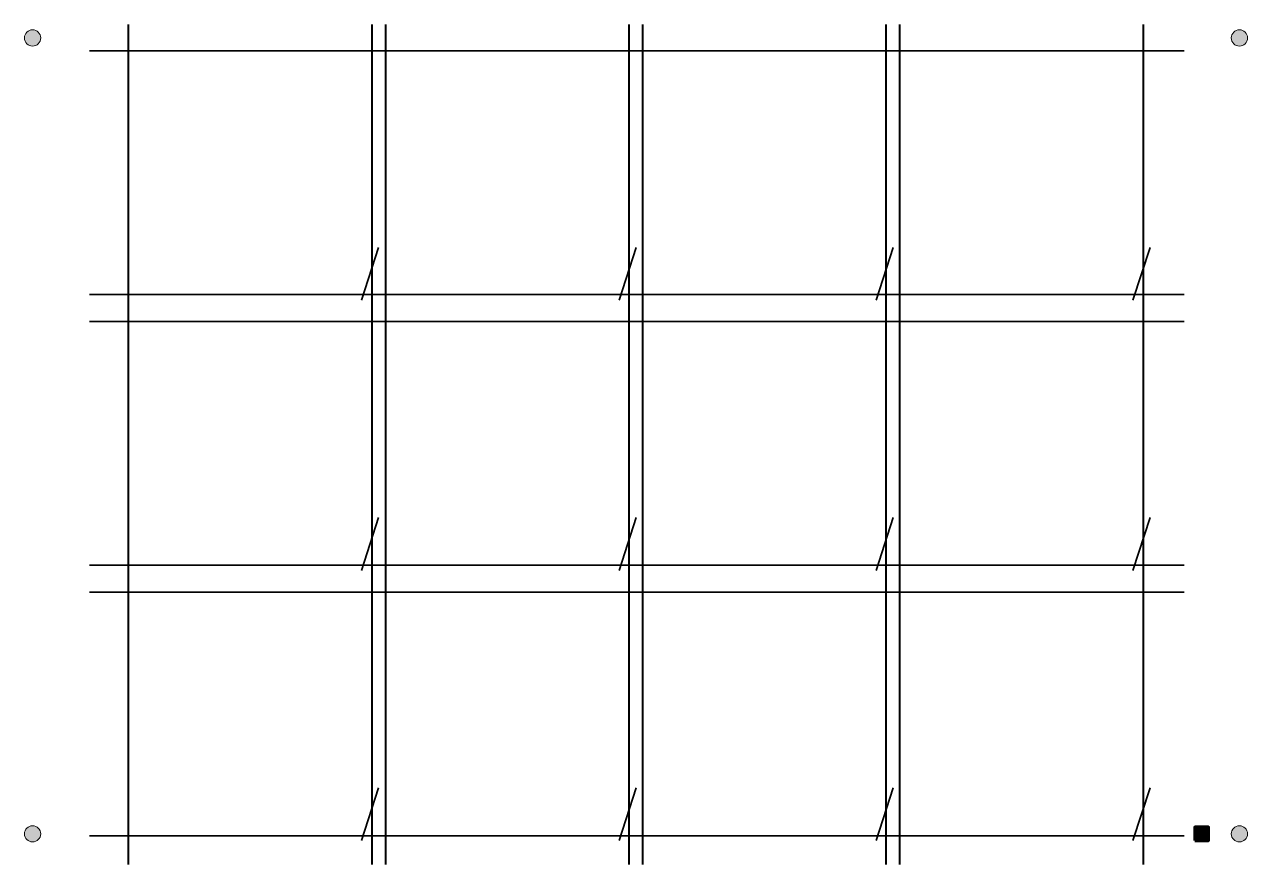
# Model space of a CAD drawing. Header units: inches. Extents: x 15 to 467, y 7 to 317.
import ezdxf

# ---------------------------------------------------------------- set-up
doc = ezdxf.new("R2010")
doc.units = ezdxf.units.IN
doc.header["$MEASUREMENT"] = 0
doc.layers.add('Layer 1', color=7, linetype='Continuous')

msp = doc.modelspace()

# ---------------------------------------------------------------- hatches: boundary and pattern name
at = {"layer": 'Layer 1', "true_color": 0x231f20}
h = msp.add_hatch(color=250, dxfattribs=at)
h.dxf.hatch_style = 2
edge = h.paths.add_edge_path()
edge.add_spline(control_points=[(18, 309), (19.66, 309), (21, 310.34), (21, 312), (21, 313.66), (19.66, 315), (18, 315), (16.34, 315), (15, 313.66), (15, 312), (15, 310.34), (16.34, 309), (18, 309)], knot_values=[0, 0, 0, 0, 0.352778, 0.352778, 0.352778, 0.705556, 0.705556, 0.705556, 1.058334, 1.058334, 1.058334, 1.411112, 1.411112, 1.411112, 1.411112], degree=3, periodic=0)
edge.add_line((18, 309), (18, 309))
h = msp.add_hatch(color=250, dxfattribs=at)
h.dxf.hatch_style = 2
edge = h.paths.add_edge_path()
edge.add_spline(control_points=[(464, 309), (465.66, 309), (467, 310.34), (467, 312), (467, 313.66), (465.66, 315), (464, 315), (462.34, 315), (461, 313.66), (461, 312), (461, 310.34), (462.34, 309), (464, 309)], knot_values=[0, 0, 0, 0, 0.352778, 0.352778, 0.352778, 0.705556, 0.705556, 0.705556, 1.058334, 1.058334, 1.058334, 1.411112, 1.411112, 1.411112, 1.411112], degree=3, periodic=0)
edge.add_line((464, 309), (464, 309))
h = msp.add_hatch(color=250, dxfattribs=at)
h.dxf.hatch_style = 2
edge = h.paths.add_edge_path()
edge.add_spline(control_points=[(18, 15), (19.66, 15), (21, 16.34), (21, 18), (21, 19.66), (19.66, 21), (18, 21), (16.34, 21), (15, 19.66), (15, 18), (15, 16.34), (16.34, 15), (18, 15)], knot_values=[0, 0, 0, 0, 0.352778, 0.352778, 0.352778, 0.705556, 0.705556, 0.705556, 1.058334, 1.058334, 1.058334, 1.411112, 1.411112, 1.411112, 1.411112], degree=3, periodic=0)
edge.add_line((18, 15), (18, 15))
h = msp.add_hatch(color=250, dxfattribs=at)
h.dxf.hatch_style = 2
h.paths.add_polyline_path([(447.57, 15.49), (452.57, 15.49), (452.57, 20.49), (447.57, 20.49)])
h = msp.add_hatch(color=250, dxfattribs=at)
h.dxf.hatch_style = 2
edge = h.paths.add_edge_path()
edge.add_spline(control_points=[(464, 15), (465.66, 15), (467, 16.34), (467, 18), (467, 19.66), (465.66, 21), (464, 21), (462.34, 21), (461, 19.66), (461, 18), (461, 16.34), (462.34, 15), (464, 15)], knot_values=[0, 0, 0, 0, 0.352778, 0.352778, 0.352778, 0.705556, 0.705556, 0.705556, 1.058334, 1.058334, 1.058334, 1.411112, 1.411112, 1.411112, 1.411112], degree=3, periodic=0)
edge.add_line((464, 15), (464, 15))

# ---------------------------------------------------------------- linework, layer by layer
at = {"layer": 'Layer 1', "color": 240, "lineweight": 40, "true_color": 0xed1c24}
for points in [[(53.38, 316.98), (53.38, 6.66)], [(143.38, 316.98), (143.38, 6.66)], [(148.38, 316.98), (148.38, 6.66)], [(238.38, 316.98), (238.38, 6.66)], [(243.38, 316.98), (243.38, 6.66)], [(333.38, 316.98), (333.38, 6.66)], [(338.38, 316.98), (338.38, 6.66)], [(428.38, 316.98), (428.38, 6.66)]]:
    msp.add_lwpolyline(points, dxfattribs=at)
at = {"layer": 'Layer 1', "color": 240, "lineweight": 35, "true_color": 0xed1c24}
for points in [[(39.04, 307.23), (443.61, 307.23)], [(139.55, 215.08), (145.86, 234.63)], [(234.75, 215.08), (241.06, 234.63)], [(329.7, 215.08), (336.01, 234.63)], [(424.65, 215.08), (430.96, 234.63)], [(39.04, 217.23), (443.61, 217.23)], [(39.04, 207.23), (443.61, 207.23)], [(139.55, 115.28), (145.86, 134.83)], [(234.75, 115.28), (241.06, 134.83)], [(329.7, 115.28), (336.01, 134.83)], [(424.65, 115.28), (430.96, 134.83)], [(39.04, 117.23), (443.61, 117.23)], [(39.04, 107.23), (443.61, 107.23)], [(139.55, 15.48), (145.86, 35.03)], [(234.75, 15.48), (241.06, 35.03)], [(329.7, 15.48), (336.01, 35.03)], [(424.65, 15.48), (430.96, 35.03)], [(39.04, 17.23), (443.61, 17.23)]]:
    msp.add_lwpolyline(points, dxfattribs=at)
at = {"layer": 'Layer 1', "lineweight": 0}
msp.add_lwpolyline([(447.57, 15.49), (452.57, 15.49), (452.57, 20.49), (447.57, 20.49), (447.57, 15.49)], dxfattribs=at)
at = {"layer": 'Layer 1', "color": 18, "lineweight": 100, "true_color": 0x000000}
msp.add_lwpolyline([(447.57, 15.49), (452.57, 15.49), (452.57, 20.49), (447.57, 20.49), (447.57, 15.49)], dxfattribs=at)
at = {"layer": 'Layer 1', "lineweight": 0}
for points in [[(18, 309), (19.66, 309), (21, 310.34), (21, 312), (21, 313.66), (19.66, 315), (18, 315), (16.34, 315), (15, 313.66), (15, 312), (15, 310.34), (16.34, 309), (18, 309)], [(464, 309), (465.66, 309), (467, 310.34), (467, 312), (467, 313.66), (465.66, 315), (464, 315), (462.34, 315), (461, 313.66), (461, 312), (461, 310.34), (462.34, 309), (464, 309)], [(18, 15), (19.66, 15), (21, 16.34), (21, 18), (21, 19.66), (19.66, 21), (18, 21), (16.34, 21), (15, 19.66), (15, 18), (15, 16.34), (16.34, 15), (18, 15)], [(464, 15), (465.66, 15), (467, 16.34), (467, 18), (467, 19.66), (465.66, 21), (464, 21), (462.34, 21), (461, 19.66), (461, 18), (461, 16.34), (462.34, 15), (464, 15)]]:
    msp.add_open_spline(points, degree=3, knots=[0, 0, 0, 0, 1, 1, 1, 2, 2, 2, 3, 3, 3, 4, 4, 4, 4], dxfattribs=at)

doc.saveas('drawing.dxf')
